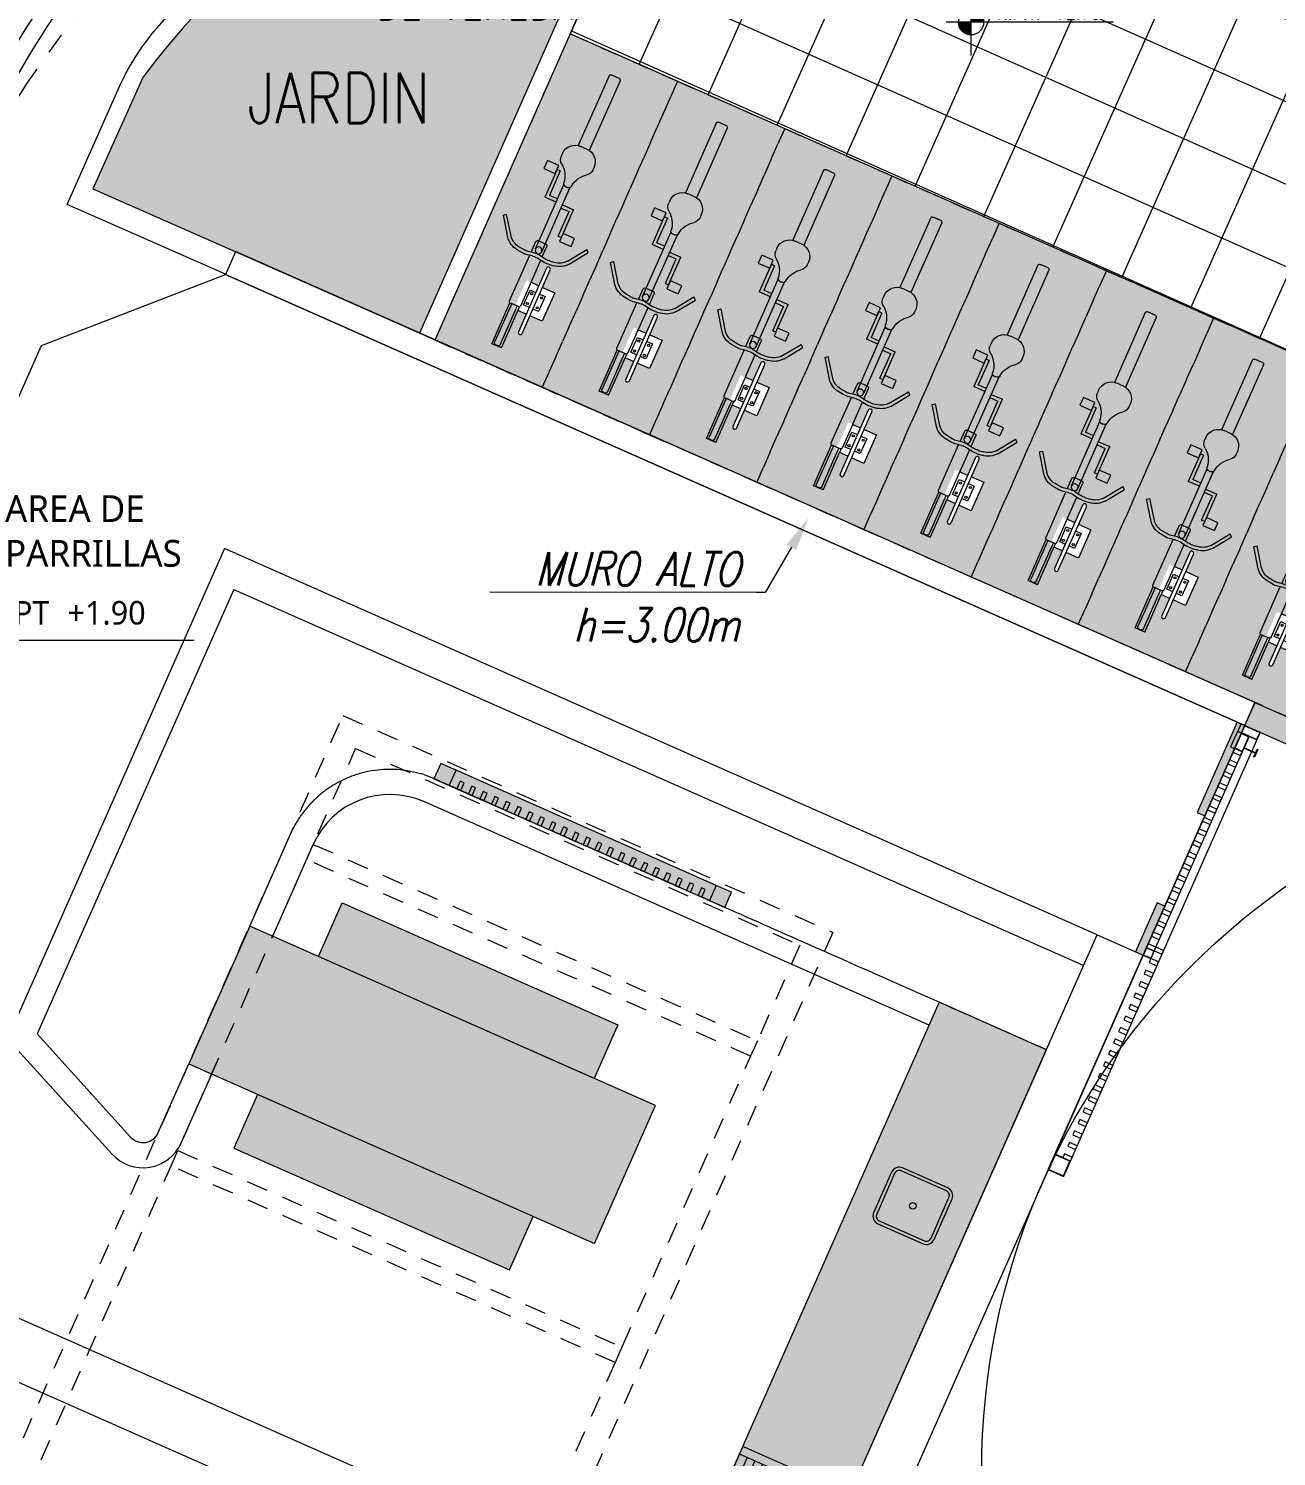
# Model space of a CAD drawing. Header units: millimetres. Extents: x 2471 to 2909, y 1327 to 1568.
# Drawn here: x 2645.72 to 2653.18, y 1397.54 to 1406.07 of the extents above; entities that cross this region are included whole.
import ezdxf
from ezdxf import colors
from ezdxf.entities.mleader import LeaderData, LeaderLine
from ezdxf.enums import TextEntityAlignment as Align
from ezdxf.math import Vec2, Vec3
from ezdxf.xclip import XClip

# ---------------------------------------------------------------- set-up
doc = ezdxf.new("R2010")
doc.units = ezdxf.units.MM
doc.header["$XCLIPFRAME"] = 2
doc.set_wipeout_variables(frame=1)
for name, pattern in [('ACAD_ISO07W100', [3, 0, -3]), ('CENTER', [2, 1.25, -0.25, 0.25, -0.25]), ('HIDDEN', [0.375, 0.25, -0.125]), ('HIDDEN2', [0.1875, 0.125, -0.0625]), ('XREF_PAISAJISMO_200612$0$DASHED', [19.05, 12.7, -6.35])]:
    doc.linetypes.add(name, pattern=pattern)
doc.layers.get('0').update_dxf_attribs({"color": 251, "lineweight": 9})
for name, color, linetype, lineweight in [('A-05', 251, 'Continuous', 13), ('A-BARANDAS', 251, 'Continuous', 13), ('A-BICICLETAS', 251, 'Continuous', 13), ('A-ESTRUCTURA-HATCH', 251, 'Continuous', 13), ('A-HATCH', 251, 'Continuous', 13), ('A-MOBILIARIO', 251, 'Continuous', 13), ('A-MURO ALTO', 251, 'Continuous', 13), ('A-MURO BAJO', 251, 'Continuous', 13), ('A-PROYECCIONES', 251, 'HIDDEN', 13), ('A_30_DispositivosSanit', 251, 'Continuous', 13), ('A_50_TextoAmbiente', 251, 'Continuous', 13), ('A_50_TextoIndicaciones', 251, 'Continuous', 13), ('DLP_VERDE', 251, 'Continuous', 13), ('HATCH', 251, 'Continuous', 13), ('XREF_PAISAJISMO_200612$0$A-AN-TEXT', 251, 'Continuous', 13), ('XREF_PAISAJISMO_200612$0$A-AN-TEXT-NIVEL', 251, 'Continuous', 13), ('XREF_PAISAJISMO_200612$0$A-CARP', 251, 'Continuous', 13), ('XREF_PAISAJISMO_200612$0$A-HATCH-PISOS', 251, 'Continuous', 13), ('XREF_PAISAJISMO_200612$0$A-MURO', 251, 'Continuous', 13), ('XREF_PAISAJISMO_200612$0$A-MURO BAJO', 251, 'Continuous', 13), ('XREF_PAISAJISMO_200612$0$A-PISO-BAJO', 251, 'Continuous', 13), ('XREF_PAISAJISMO_200612$0$A-TECHO-PROY', 251, 'XREF_PAISAJISMO_200612$0$DASHED', 13), ('XREF_PAISAJISMO_200612$0$HATCH MUROS', 251, 'Continuous', 13), ('XREF_PISOS_200612$0$A-HATCH-PISOS', 251, 'Continuous', 13), ('XREF_PISOS_200612$0$A-PISO', 251, 'Continuous', 13)]:
    doc.layers.add(name, color=color, linetype=linetype, lineweight=lineweight)
doc.styles.add('R100-200', font='romans.shx', dxfattribs={"width": 0.8, "height": 0.3})
doc.styles.add('R80', font='romans.shx', dxfattribs={"width": 0.8, "oblique": 15, "height": 0.1})
doc.styles.add('R80-200', font='romans.shx', dxfattribs={"width": 0.8, "oblique": 10, "height": 0.2})
doc.styles.get("Standard").update_dxf_attribs({"font": 'arial.ttf'})
doc.styles.add('XREF_PAISAJISMO_200612$0$NIVEL50', font='l_10646.ttf', dxfattribs={"height": 0.2})
doc.styles.add('XREF_PAISAJISMO_200612$0$Standard', font='arial.ttf')

# ---------------------------------------------------------------- blocks, each defined once
blk = doc.blocks.new('EST P1')
at = {"layer": 'A-ESTRUCTURA-HATCH'}
h = blk.add_hatch(dxfattribs=at)
h.set_pattern_fill('ANSI31', color=256, scale=0.02)
h.set_pattern_definition([(45, (-226392.07709, -8188203.05961), (-0.04490128060535, 0.04490128060535), [])])
h.paths.add_polyline_path([(-3.61, 5.05), (-3.61, 4.85), (-44.785, 4.85), (-44.785, -0.15), (-46.99, -0.15), (-46.99, -11.15), (-3.61, -11.1501), (-3.61, -11.4001), (-47.24, -11.4001), (-47.24, 0.15), (-45.035, 0.15), (-45.035, 5.05)])
h.paths.add_polyline_path([(5.8757, 4.85), (5.8757, 5.05), (35.53, 5.05), (35.53, 4.85)])
h.paths.add_polyline_path([(47.915, 5.05), (35.58, 5.05), (35.58, 4.85), (47.915, 4.85)])
h.paths.add_polyline_path([(51.865, 4.85), (53.3757, 4.85), (53.3757, 5.05), (51.865, 5.05)])
edge = h.paths.add_edge_path()
edge.add_arc((63.3007, -0.15), 9.7, 360, 540)
edge.add_line((53.6007, -0.15), (53.8007, -0.15))
edge.add_arc((63.3007, -0.15), 9.5, 0.90471, 180, ccw=False)
edge.add_line((72.7995, 0), (70.3507, 0))
edge.add_line((70.3507, 0), (70.3507, -0.1499))
edge.add_line((70.3507, -0.1499), (73.0007, -0.15))
edge = h.paths.add_edge_path()
edge.add_arc((63.3007, -0.15), 3.3, 0.00085, 49.99468)
edge.add_line((65.4221, 2.3777), (65.4222, -0.15))
edge.add_line((65.4222, -0.15), (65.2722, -0.15))
edge.add_line((65.2722, -0.15), (65.2721, 2.4964))
edge.add_arc((63.3007, -0.15), 3.3, 53.31658, 179.99996)
edge.add_line((60.0007, -0.15), (59.8007, -0.15))
edge.add_arc((63.3007, -0.15), 3.5, 2.45736, 179.99993, ccw=False)
edge.add_line((66.7975, 0.0001), (69.4507, 0))
edge.add_line((69.4507, 0), (69.4507, -0.1499))
edge.add_line((69.4507, -0.1499), (66.6007, -0.1499))
h.paths.add_polyline_path([(-3.56, -11.15), (35.53, -11.15), (35.53, -11.4001), (-3.56, -11.4001)])
h.paths.add_polyline_path([(35.58, -11.1501), (71.88, -11.1501), (71.88, -11.4001), (35.58, -11.4)])
blk = doc.blocks.new('A$C47ad906b')
at = {"linetype": 'ACAD_ISO07W100'}
blk.add_blockref('EST P1', (27.0859, 53.6317), dxfattribs=at)
blk = doc.blocks.new('XREF_PAISAJISMO_200612$0$mesada parrilla')
at = {"true_color": 0xffffff}
h = blk.add_hatch(color=7, dxfattribs=at)
h.dxf.hatch_style = 1
h.paths.add_polyline_path([(0, -0.7), (4.3, -0.7), (4.3, 0), (0, 0)])
at = {"layer": 'XREF_PAISAJISMO_200612$0$A-CARP'}
for p, q in [((2.95, -0.1), (3.85, -0.1)), ((2.95, -0.15), (3.85, -0.15)), ((2.95, -0.2), (3.85, -0.2)), ((2.95, -0.25), (3.85, -0.25)), ((2.95, -0.3), (3.85, -0.3)), ((2.95, -0.35), (3.85, -0.35)), ((2.95, -0.4), (3.85, -0.4)), ((2.95, -0.45), (3.85, -0.45)), ((2.95, -0.5), (3.85, -0.5)), ((2.95, -0.55), (3.85, -0.55)), ((2.95, -0.6), (3.85, -0.6)), ((2.95, -0.65), (3.85, -0.65))]:
    blk.add_line(p, q, dxfattribs=at)
blk.add_lwpolyline([(3.9, -0.0001), (2.9, -0.0001), (2.9, -0.7), (3.9, -0.7)], close=True, dxfattribs=at)
blk.add_lwpolyline([(3.85, -0.7), (3.85, -0.0501), (2.95, -0.0501), (2.95, -0.7)], dxfattribs=at)
for points in [[(1.0425, -0.55), (1.3075, -0.55, 0.414214), (1.3575, -0.5), (1.3575, -0.205, 0.414214), (1.3075, -0.155), (1.0425, -0.155, 0.414214), (0.9925, -0.205), (0.9925, -0.5, 0.414214)], [(1.0425, -0.53), (1.3075, -0.53, 0.414214), (1.3375, -0.5), (1.3375, -0.205, 0.414214), (1.3075, -0.175), (1.0425, -0.175, 0.414214), (1.0125, -0.205), (1.0125, -0.5, 0.414214)]]:
    blk.add_lwpolyline(points, format="xyb", close=True, dxfattribs=at)
blk.add_circle((1.175, -0.3525), 0.02, dxfattribs=at)
at = {"layer": 'XREF_PAISAJISMO_200612$0$A-MURO BAJO'}
blk.add_lwpolyline([(0, -0.7), (4.3, -0.7), (4.3, 0), (0, 0)], close=True, dxfattribs=at)
blk = doc.blocks.new('XREF_PAISAJISMO_200612$0$mesa A')
at = {"true_color": 0xffffff}
h = blk.add_hatch(color=7, dxfattribs=at)
h.dxf.hatch_style = 1
h.paths.add_polyline_path([(1.25, 2.25), (0.9, 2.25), (0.9, 0.45), (1.25, 0.45)])
h.paths.add_polyline_path([(0.9, 2.65), (0, 2.65), (0, 0), (0.9, 0)])
h.paths.add_polyline_path([(0, 2.25), (-0.35, 2.25), (-0.35, 0.45), (0, 0.45)])
at = {"layer": 'XREF_PAISAJISMO_200612$0$A-CARP'}
for points in [[(0, 0), (0.9, 0), (0.9, 2.65), (0, 2.65)], [(0, 0.45), (-0.35, 0.45), (-0.35, 2.25), (0, 2.25)], [(0.9, 0.45), (1.25, 0.45), (1.25, 2.25), (0.9, 2.25)]]:
    blk.add_lwpolyline(points, close=True, dxfattribs=at)
blk = doc.blocks.new('XREF_PAISAJISMO_200612$0$celosia planta')
at = {"layer": 'XREF_PAISAJISMO_200612$0$A-HATCH-PISOS', "true_color": 0xffffff}
h = blk.add_hatch(color=7, dxfattribs=at)
h.dxf.hatch_style = 1
h.paths.add_polyline_path([(0, 0), (-0.1, 0), (-0.1, -1.9), (0, -1.9)])
at = {"layer": 'XREF_PAISAJISMO_200612$0$A-CARP'}
for p, q in [((-0.1, -0.1), (-0.1, -1.8)), ((0, -1.8), (0, -0.1))]:
    blk.add_line(p, q, dxfattribs=at)
at = {"layer": 'XREF_PAISAJISMO_200612$0$A-MURO'}
for points in [[(-0.1, -0.1), (0, -0.1), (0, 0), (-0.1, 0)], [(-0.05, -0.175), (0, -0.175), (0, -0.15), (-0.05, -0.15)], [(-0.05, -0.25), (0, -0.25), (0, -0.225), (-0.05, -0.225)], [(-0.05, -0.325), (0, -0.325), (0, -0.3), (-0.05, -0.3)], [(-0.05, -0.4), (0, -0.4), (0, -0.375), (-0.05, -0.375)], [(-0.05, -0.475), (0, -0.475), (0, -0.45), (-0.05, -0.45)], [(-0.05, -0.55), (0, -0.55), (0, -0.525), (-0.05, -0.525)], [(-0.05, -0.625), (0, -0.625), (0, -0.6), (-0.05, -0.6)], [(-0.05, -0.7), (0, -0.7), (0, -0.675), (-0.05, -0.675)], [(-0.05, -0.775), (0, -0.775), (0, -0.75), (-0.05, -0.75)], [(-0.05, -0.85), (0, -0.85), (0, -0.825), (-0.05, -0.825)], [(-0.05, -0.925), (0, -0.925), (0, -0.9), (-0.05, -0.9)], [(-0.05, -1), (0, -1), (0, -0.975), (-0.05, -0.975)], [(-0.05, -1.075), (0, -1.075), (0, -1.05), (-0.05, -1.05)], [(-0.05, -1.15), (0, -1.15), (0, -1.125), (-0.05, -1.125)], [(-0.05, -1.225), (0, -1.225), (0, -1.2), (-0.05, -1.2)], [(-0.05, -1.3), (0, -1.3), (0, -1.275), (-0.05, -1.275)], [(-0.05, -1.375), (0, -1.375), (0, -1.35), (-0.05, -1.35)], [(-0.05, -1.45), (0, -1.45), (0, -1.425), (-0.05, -1.425)], [(-0.05, -1.525), (0, -1.525), (0, -1.5), (-0.05, -1.5)], [(-0.05, -1.6), (0, -1.6), (0, -1.575), (-0.05, -1.575)], [(-0.05, -1.675), (0, -1.675), (0, -1.65), (-0.05, -1.65)], [(-0.05, -1.75), (0, -1.75), (0, -1.725), (-0.05, -1.725)], [(-0.1, -1.9), (0, -1.9), (0, -1.8), (-0.1, -1.8)]]:
    blk.add_lwpolyline(points, close=True, dxfattribs=at)
blk = doc.blocks.new('XREF_PAISAJISMO_200612$0$NIVELES')
h = blk.add_hatch(color=256)
h.paths.add_polyline_path([(0, 0.0808, 0.414214), (-0.0855, -0.0047), (0, -0.0047)])
h.paths.add_polyline_path([(0.0855, -0.0047), (0, -0.0047), (0, -0.0902, 0.414214)])
for points in [[(0, -0.1453), (0, 0.1453)], [(-0.1447, -0.0047), (1.1522, -0.0047)]]:
    blk.add_lwpolyline(points)
blk.add_circle((0, -0.0047), 0.0855)
at = {"style": 'XREF_PAISAJISMO_200612$0$NIVEL50'}
for tag, p in [('TIPONIVEL', (0.1139, 0.0079)), ('NIVELPISO', (0.506, 0.0079))]:
    blk.add_attdef(tag, p, '', height=0.12, dxfattribs=at)
blk = doc.blocks.new('A$Cda3111fd')
at = {"layer": 'XREF_PAISAJISMO_200612$0$HATCH MUROS', "true_color": 0xf8991e, "transparency": 33554636}
h = blk.add_hatch(color=30, dxfattribs=at)
h.dxf.hatch_style = 1
h.paths.add_polyline_path([(93.5897, 54.5163), (93.549, 54.6612), (67.6273, 44.9699), (66.5868, 45.4302), (66.5261, 45.293), (67.6225, 44.8079)])
at = {"layer": 'XREF_PISOS_200612$0$A-HATCH-PISOS', "true_color": 0xe0e0e1}
h = blk.add_hatch(color=254, dxfattribs=at)
h.dxf.hatch_style = 1
h.paths.add_polyline_path([(66.0486, 44.2139), (66.0029, 44.2342), (65.8734, 43.9415), (65.9191, 43.9213)])
h.paths.add_polyline_path([(66.2416, 44.7737), (66.2873, 44.7535), (66.5261, 45.293), (66.4803, 45.3133)])
at = {"layer": 'A-MURO BAJO'}
for p, q in [((66.5868, 45.4302, 0), (60.4987, 48.1238, 0)), ((66.5261, 45.293, 0), (60.438, 47.9867, 0))]:
    blk.add_line(p, q, dxfattribs=at)
at = {"layer": 'XREF_PAISAJISMO_200612$0$A-CARP', "elevation": 0}
for points in [[(66.6175, 45.2526), (65.4441, 42.6006), (65.3527, 42.641), (66.5261, 45.293)], [(66.4839, 45.257), (66.5041, 45.3028), (66.5261, 45.293), (66.5058, 45.2473)], [(66.5973, 45.2069), (66.5058, 45.2473), (66.5261, 45.293), (66.6175, 45.2526)], [(66.5963, 45.2095), (66.5085, 45.2483), (66.5271, 45.2904), (66.6149, 45.2516)], [(66.5058, 45.2473), (65.9191, 43.9213), (65.9649, 43.9011), (66.5516, 45.2271)], [(66.4654, 45.1559), (66.5058, 45.2473), (66.4821, 45.2578), (66.4416, 45.1664)], [(66.5111, 45.1356), (66.4654, 45.1559), (66.5058, 45.2473), (66.5516, 45.2271)], [(66.5101, 45.1383), (66.468, 45.1569), (66.5069, 45.2447), (66.5489, 45.2261)], [(66.5111, 45.1356), (66.4654, 45.1559), (66.4553, 45.133), (66.501, 45.1128)], [(66.5797, 45.1053), (66.5999, 45.151), (66.6045, 45.149), (66.5843, 45.1033)], [(66.4504, 44.9985), (66.4047, 45.0187), (66.3946, 44.9958), (66.4403, 44.9756)], [(66.4808, 45.067), (66.435, 45.0873), (66.4249, 45.0644), (66.4706, 45.0442)], [(66.4201, 44.9299), (66.3743, 44.9501), (66.3642, 44.9272), (66.4099, 44.907)], [(66.3897, 44.8613), (66.344, 44.8815), (66.3339, 44.8587), (66.3796, 44.8384)], [(66.3594, 44.7927), (66.3136, 44.8129), (66.3035, 44.7901), (66.3493, 44.7698)], [(66.2987, 44.6555), (66.253, 44.6758), (66.2428, 44.6529), (66.2886, 44.6327)], [(66.329, 44.7241), (66.2833, 44.7443), (66.2732, 44.7215), (66.3189, 44.7013)], [(66.2683, 44.5869), (66.2226, 44.6072), (66.2125, 44.5843), (66.2582, 44.5641)], [(66.238, 44.5184), (66.1923, 44.5386), (66.1821, 44.5157), (66.2279, 44.4955)], [(66.2076, 44.4498), (66.1619, 44.47), (66.1518, 44.4471), (66.1975, 44.4269)], [(66.1773, 44.3812), (66.1316, 44.4014), (66.1215, 44.3786), (66.1672, 44.3583)], [(66.1166, 44.244), (66.0709, 44.2642), (66.0608, 44.2414), (66.1065, 44.2211)], [(66.1469, 44.3126), (66.1012, 44.3328), (66.0911, 44.31), (66.1368, 44.2897)], [(66.0863, 44.1754), (66.0405, 44.1957), (66.0304, 44.1728), (66.0761, 44.1526)], [(66.0559, 44.1068), (66.0102, 44.1271), (66.0001, 44.1042), (66.0458, 44.084)], [(66.0256, 44.0383), (65.9798, 44.0585), (65.9697, 44.0356), (66.0154, 44.0154)], [(65.9649, 43.9011), (65.9191, 43.9213), (65.9394, 43.967), (65.9851, 43.9468)], [(65.9639, 43.9037), (65.9218, 43.9223), (65.9404, 43.9644), (65.9825, 43.9458)], [(65.9802, 43.8123), (65.9345, 43.8325), (65.9244, 43.8096), (65.9701, 43.7894)], [(66.0106, 43.8808), (65.9649, 43.9011), (65.9548, 43.8782), (66.0005, 43.858)], [(65.9499, 43.7437), (65.9042, 43.7639), (65.8941, 43.741), (65.9398, 43.7208)], [(65.9196, 43.6751), (65.8738, 43.6953), (65.8637, 43.6725), (65.9094, 43.6522)], [(65.8892, 43.6065), (65.8435, 43.6267), (65.8334, 43.6039), (65.8791, 43.5836)], [(65.8285, 43.4693), (65.7828, 43.4896), (65.7727, 43.4667), (65.8184, 43.4465)], [(65.8589, 43.5379), (65.8131, 43.5581), (65.803, 43.5353), (65.8487, 43.5151)], [(65.7982, 43.4007), (65.7524, 43.421), (65.7423, 43.3981), (65.7881, 43.3779)], [(65.7678, 43.3322), (65.7221, 43.3524), (65.712, 43.3295), (65.7577, 43.3093)], [(65.7375, 43.2636), (65.6918, 43.2838), (65.6816, 43.2609), (65.7274, 43.2407)], [(65.6768, 43.1264), (65.6311, 43.1466), (65.6209, 43.1238), (65.6667, 43.1035)], [(65.7071, 43.195), (65.6614, 43.2152), (65.6513, 43.1923), (65.697, 43.1721)], [(65.6464, 43.0578), (65.6007, 43.078), (65.5906, 43.0552), (65.6363, 43.0349)], [(65.6161, 42.9892), (65.5704, 43.0095), (65.5603, 42.9866), (65.606, 42.9664)], [(65.5858, 42.9206), (65.54, 42.9409), (65.5299, 42.918), (65.5756, 42.8978)], [(65.5251, 42.7835), (65.4793, 42.8037), (65.4692, 42.7808), (65.5149, 42.7606)], [(65.5554, 42.852), (65.5097, 42.8723), (65.4996, 42.8494), (65.5453, 42.8292)], [(65.4441, 42.6006), (65.4846, 42.692), (65.3932, 42.7325), (65.3527, 42.641)], [(65.4431, 42.6032), (65.482, 42.691), (65.3942, 42.7298), (65.3553, 42.642)], [(65.4947, 42.7149), (65.449, 42.7351), (65.4389, 42.7122), (65.4846, 42.692)]]:
    blk.add_lwpolyline(points, close=True, dxfattribs=at)
for points in [[(66.589, 45.1263), (66.5204, 45.1567)], [(66.5906, 45.13), (66.522, 45.1603)], [(66.0409, 43.9494), (65.9495, 43.9899), (65.9394, 43.967), (65.9851, 43.9468)], [(65.9952, 43.9697), (65.9851, 43.9468), (66.0308, 43.9266), (66.0409, 43.9494)]]:
    blk.add_lwpolyline(points, dxfattribs=at)
at = {"layer": 'XREF_PAISAJISMO_200612$0$A-MURO'}
blk.add_line((66.5261, 45.293, 0), (66.5868, 45.4302, 0), dxfattribs=at)
at = {"layer": 'XREF_PAISAJISMO_200612$0$A-MURO', "elevation": 0}
blk.add_lwpolyline([(65.6448, 44.0427), (65.9191, 43.9213), (58.5525, 27.2715), (58.3386, 27.5295), (65.6448, 44.0427)], dxfattribs=at)
at = {"layer": 'XREF_PAISAJISMO_200612$0$A-MURO BAJO'}
for p, q in [((60.4322, 46.349, 0), (59.1375, 43.4226, 0)), ((65.6448, 44.0427, 0), (60.4322, 46.349, 0)), ((60.4885, 46.1054, 0), (59.3141, 43.4511, 0)), ((60.4885, 46.1054, 0), (65.5639, 43.8598, 0)), ((64.6405, 43.5029, 0), (61.6227, 44.8381, 0)), ((60.5832, 44.0952, 0), (60.826, 44.6439, 0)), ((60.7204, 44.0345, 0), (60.9631, 44.5832, 0)), ((59.1375, 43.4226, 0), (59.7608, 42.7345, 0)), ((59.3141, 43.4511, 0), (59.872, 42.8352, 0)), ((60.0375, 42.8619, 0), (60.2191, 43.2721, 0)), ((60.1742, 42.8, 0), (60.3562, 43.2114, 0))]:
    blk.add_line(p, q, dxfattribs=at)
at = {"layer": 'XREF_PAISAJISMO_200612$0$A-MURO BAJO', "elevation": 0}
blk.add_lwpolyline([(57.3518, 39.016), (58.5261, 41.6701), (62.9614, 39.7078), (63.103, 40.0278), (58.5305, 42.0509), (57.1752, 38.9876)], dxfattribs=at)
at = {"layer": 'XREF_PAISAJISMO_200612$0$A-MURO BAJO'}
for centre, radius, start, end in [((61.4204, 44.3809, 0), 0.5, 66.13311, 156.13311), ((59.9461, 42.9023, 0), 0.25, 222.17221, 336.13311), ((59.9461, 42.9023, 0), 0.1, 222.17221, 336.13311)]:
    blk.add_arc(centre, radius, start, end, dxfattribs=at)
blk.add_rational_spline([(65.3413, 43.3568, 0), (63.1923, 44.3077, 0), (61.6834, 44.9753, 0), (61.089, 45.2383, 0), (60.826, 44.6439, 0)], [1, 1, 1, 0.707106781187, 1], degree=2, knots=[0, 0, 0, 1, 1, 2.570796, 2.570796, 2.570796], dxfattribs=at)
at = {"layer": 'XREF_PAISAJISMO_200612$0$A-PISO-BAJO', "elevation": 0}
for points in [[(66.5868, 45.4302), (67.6273, 44.9699), (93.549, 54.6612)], [(66.5261, 45.293), (67.6225, 44.8079), (93.5897, 54.5163)]]:
    blk.add_lwpolyline(points, dxfattribs=at)
at = {"layer": 'XREF_PAISAJISMO_200612$0$A-PISO-BAJO'}
blk.add_circle((69.2178, 40.8401, 0), 4.2632, dxfattribs=at)
at = {"layer": 'XREF_PAISAJISMO_200612$0$A-TECHO-PROY', "ltscale": 0.01, "elevation": 0}
for points in [[(64.0659, 44.0578), (58.3002, 31.0264), (55.3738, 32.3211), (61.1396, 45.3526)], [(55.5717, 32.3976), (61.216, 45.1547), (63.868, 43.9814), (58.2237, 31.2242)], [(63.6152, 43.4098), (63.5747, 43.3183), (60.9227, 44.4917), (60.9631, 44.5832)], [(62.8059, 41.5808), (62.7655, 41.4894), (60.1135, 42.6627), (60.1539, 42.7542)]]:
    blk.add_lwpolyline(points, close=True, dxfattribs=at)
at = {"layer": 'XREF_PISOS_200612$0$A-PISO', "elevation": 0}
for points in [[(66.2416, 44.7737), (66.2873, 44.7535), (66.5261, 45.293), (66.4803, 45.3133)], [(66.0486, 44.2139), (66.0029, 44.2342), (65.8734, 43.9415), (65.9191, 43.9213)]]:
    blk.add_lwpolyline(points, close=True, dxfattribs=at)
at = {"layer": 'XREF_PAISAJISMO_200612$0$A-AN-TEXT-NIVEL'}
ref = blk.add_blockref('XREF_PAISAJISMO_200612$0$NIVELES', (58.9033, 45.8087, 0), dxfattribs=dict(at, xscale=1.169359018536319, yscale=1.169359018536319, zscale=1.169359018536319))
ref.add_attrib('TIPONIVEL', 'NPT', dxfattribs={"layer": '0', "height": 0.14032, "style": 'XREF_PAISAJISMO_200612$0$NIVEL50'}).set_placement((59.0364, 45.8538, 0), align=Align.BOTTOM_LEFT)
ref.add_attrib('NIVELPISO', '+1.90', dxfattribs={"layer": '0', "height": 0.14032, "style": 'XREF_PAISAJISMO_200612$0$NIVEL50'}).set_placement((59.4949, 45.8538, 0), align=Align.BOTTOM_LEFT)
at = {"layer": 'XREF_PAISAJISMO_200612$0$A-MURO', "rotation": 246.1331071779458}
blk.add_blockref('XREF_PAISAJISMO_200612$0$mesada parrilla', (65.3413, 43.3568, 0), dxfattribs=at)
at = {"layer": 'XREF_PAISAJISMO_200612$0$A-MURO BAJO', "color": 1, "rotation": 246.1331071779458}
for name, p in [('XREF_PAISAJISMO_200612$0$celosia planta', (63.4209, 44.2065, 0)), ('XREF_PAISAJISMO_200612$0$mesa A', (60.5832, 44.0952, 0))]:
    blk.add_blockref(name, p, dxfattribs=at)
at = {"layer": 'XREF_PAISAJISMO_200612$0$A-AN-TEXT', "insert": (59.1221, 46.6676, 0), "char_height": 0.16, "attachment_point": 1, "style": 'XREF_PAISAJISMO_200612$0$Standard'}
blk.add_mtext_dynamic_manual_height_columns('{\\fLucida Sans Unicode|b0|i0|c0|p34;AREA DE PARRILLAS}', width=1.264186, gutter_width=1, heights=[0], dxfattribs=at)
blk = doc.blocks.new('IS_PLANTA GENERAL')
for radius, start, end in [(6.9598, 114.26758, 154.03797), (6.5098, 114.1292, 153.96281)]:
    blk.add_arc((23.9613, -139.0433), radius, start, end)
at = {"ltscale": 5}
for radius, start, end in [(6.8598, 114.23772, 154.02191), (6.6098, 114.16087, 153.98017)]:
    blk.add_arc((23.9613, -139.0433), radius, start, end, dxfattribs=at)
blk = doc.blocks.new('A$C4760cff2')
at = {"layer": 'A_50_TextoAmbiente', "style": 'R100-200', "width": 0.8}
blk.add_text('JARDIN', height=0.3, dxfattribs=at).set_placement((31.3159, -59.7535))
blk = doc.blocks.new('SIM NIVEL PLANTA')
at = {"linetype": 'Continuous'}
h = blk.add_hatch(dxfattribs=at)
h.set_pattern_fill('_USER', color=256, scale=0.099996, angle=45, style=0, pattern_type=0)
h.set_pattern_definition([(45, (35396.10581, 26516.4892), (-0.0707080889, 0.0707080889), [])])
h.paths.add_polyline_path([(-17.03, 0), (-15.53, 0, 0.409209), (-17.03, 1.47)])
h.paths.add_polyline_path([(-18.53, 0, 0.419236), (-17.03, -1.53), (-17.03, 0)])
for p, q in [((-17.03, -3.97), (-17.03, 3.72)), ((0, 0), (-20, 0))]:
    blk.add_line(p, q)
blk.add_circle((-17.03, -0.03), 1.5, dxfattribs=at)
at = {"style": 'R80'}
blk.add_attdef('N.P.T.+0.00', text='', height=2.03, dxfattribs=at).set_placement((-7.77, 2.01), align=Align.MIDDLE_CENTER)
blk = doc.blocks.new('BICICLETA')
at = {"ltscale": 0.1}
for p, q in [((-0.0352, 0), (-0.0352, -0.3044)), ((0.0352, 0), (-0.0352, 0)), ((0.0352, 0), (0.0352, -0.3061)), ((-0.022, -0.3035), (-0.022, -0.0161)), ((-0.0103, -0.0044), (0.0074, -0.0044)), ((0.0191, -0.0161), (0.0191, -0.3035)), ((-0.0425, -0.3153), (-0.0425, -0.6538)), ((0.0279, -0.3035), (-0.0308, -0.3035)), ((0.0396, -0.3153), (0.0396, -0.6538)), ((-0.1007, -0.6496), (-0.1361, -0.6539)), ((-0.0978, -0.6729), (-0.1333, -0.6772)), ((-0.0227, -0.6813), (-0.0625, -0.674)), ((-0.0227, -0.6575), (-0.0583, -0.6509)), ((-0.0425, -0.6777), (-0.0425, -0.7557)), ((0.0198, -0.6575), (0.0554, -0.6509)), ((0.0198, -0.6813), (0.0596, -0.674)), ((0.0396, -0.6777), (0.0396, -0.7557)), ((0.0949, -0.6729), (0.1304, -0.6772)), ((0.0978, -0.6496), (0.1332, -0.6539)), ((-0.2295, -0.7061), (-0.3172, -0.8312)), ((-0.2111, -0.7207), (-0.2989, -0.8458)), ((0.0279, -0.7674), (-0.0308, -0.7674)), ((-0.0249, -0.7087), (-0.0249, -1.1879)), ((0.022, -0.7087), (0.022, -1.1879)), ((0.2082, -0.7207), (0.296, -0.8458)), ((0.2266, -0.7061), (0.3143, -0.8312)), ((-0.3172, -0.8312), (-0.2989, -0.8458)), ((0.0818, -0.8521), (0.0818, -1.0337)), ((0.0818, -0.8521), (0.1052, -0.8521)), ((0.1052, -0.8521), (0.1052, -1.0572)), ((0.3143, -0.8312), (0.296, -0.8458)), ((-0.0249, -1.0572), (-0.1081, -1.0572)), ((-0.1081, -1.2624), (-0.1081, -1.0572)), ((0.022, -1.0337), (0.0818, -1.0337)), ((0.022, -1.0572), (0.1052, -1.0572)), ((-0.0847, -1.2624), (-0.0847, -1.0807)), ((-0.0249, -1.0807), (-0.0847, -1.0807)), ((-0.006, -1.1783), (-0.0014, -1.1783)), ((0.0031, -1.1783), (-0.0014, -1.1783)), ((-0.1188, -1.3778), (-0.1188, -1.3577)), ((-0.0847, -1.2624), (-0.1081, -1.2624)), ((0.1159, -1.3778), (0.1159, -1.3577)), ((-0.0425, -1.9883), (-0.0425, -1.4701)), ((-0.0014, -1.4717), (-0.0249, -1.4717)), ((-0.0014, -1.4717), (0.022, -1.4717)), ((0.0396, -1.9883), (0.0396, -1.4701)), ((0.0279, -2), (-0.0308, -2)), ((0.0074, -2), (-0.0103, -2))]:
    blk.add_line(p, q, dxfattribs=at)
for points in [[(0.1903, -0.8224), (0.1903, -0.8817), (0.1052, -0.8817), (0.1052, -0.8224)], [(-0.1932, -1.292), (-0.1932, -1.2327), (-0.1081, -1.2327), (-0.1081, -1.292)]]:
    blk.add_lwpolyline(points, close=True, dxfattribs=at)
blk.add_circle((-0.0014, -0.7087), 0.0235, dxfattribs=at)
for centre, radius, start, end in [((-0.0103, -0.0161), 0.0117, 90, 180), ((0.0074, -0.0161), 0.0117, 0, 90), ((-0.0308, -0.3153), 0.0117, 90, 180), ((0.0279, -0.3153), 0.0117, 0, 90), ((-0.1192, -0.7937), 0.1409, 96.88754, 141.51624), ((-0.1192, -0.7937), 0.1174, 96.88754, 141.51624), ((-0.0838, -0.7894), 0.1409, 79.57206, 96.88754), ((-0.0838, -0.7894), 0.1174, 79.57206, 96.88754), ((-0.0014, -0.542), 0.1174, 259.57206, 280.42794), ((0.0809, -0.7894), 0.1409, 83.11246, 100.42794), ((0.0809, -0.7894), 0.1174, 83.11246, 100.42794), ((0.1163, -0.7937), 0.1174, 38.48376, 83.11246), ((0.1163, -0.7937), 0.1409, 38.48376, 83.11246), ((-0.0308, -0.7557), 0.0117, 180, 270), ((-0.0014, -0.5659), 0.1174, 259.57206, 280.42794), ((0.0279, -0.7557), 0.0117, 270, 0), ((-0.1923, -1.178), 0.1644, 306.32648, 352.72615), ((-0.006, -1.2017), 0.0235, 90, 172.72615), ((0.0031, -1.2017), 0.0235, 7.27385, 90), ((0.1894, -1.178), 0.1644, 187.27385, 233.67352), ((-0.0601, -1.3577), 0.0587, 126.32648, 180), ((0.0572, -1.3577), 0.0587, 0, 53.67352), ((-0.0249, -1.3778), 0.0939, 180, 270), ((0.022, -1.3778), 0.0939, 270, 0), ((-0.0308, -1.9883), 0.0117, 180, 270), ((0.0279, -1.9883), 0.0117, 270, 0)]:
    blk.add_arc(centre, radius, start, end, dxfattribs=at)
blk = doc.blocks.new('ESTAC_BICICLETA')
at = {"layer": 'HATCH'}
h = blk.add_hatch(color=254, dxfattribs=at)
h.dxf.hatch_style = 1
h.paths.add_polyline_path([(0, 0), (0.7, 0), (0.7, -2), (0, -2)])
blk.add_wipeout([(0.1598, -0.3627), (0.2402, -0.3627), (0.2402, -0.2481), (0.2416, -0.2426), (0.2463, -0.2375), (0.2524, -0.2359), (0.258, -0.2372), (0.2629, -0.2419), (0.2646, -0.2481), (0.2646, -0.3627), (0.3451, -0.3627), (0.3451, -0.5481), (0.2646, -0.5481), (0.2646, -0.6627), (0.2629, -0.669), (0.2586, -0.6732), (0.2524, -0.6749), (0.2463, -0.6733), (0.2414, -0.668), (0.2402, -0.6627), (0.2402, -0.5481), (0.1598, -0.5481)])
at = {"layer": 'A-BICICLETAS', "color": 251, "linetype": 'HIDDEN2', "ltscale": 0.5}
blk.add_lwpolyline([(0, 0), (0.7, 0), (0.7, -2), (0, -2)], close=True, dxfattribs=at)
at = {"layer": 'A-MOBILIARIO', "color": 6, "linetype": 'Continuous'}
blk.add_lwpolyline([(0.2402, -0.2481), (0.2402, -0.6627, 1), (0.2646, -0.6627), (0.2646, -0.2481, 1)], format="xyb", close=True, dxfattribs=at)
at = {"layer": 'A-MOBILIARIO', "color": 4, "linetype": 'Continuous'}
for points in [[(0.2402, -0.5481), (0.1598, -0.5481), (0.1598, -0.3627), (0.2402, -0.3627)], [(0.2402, -0.5042), (0.2037, -0.5042), (0.2037, -0.4066), (0.2402, -0.4066)], [(0.2646, -0.3627), (0.3191, -0.3627)], [(0.2646, -0.4066), (0.3012, -0.4066), (0.3012, -0.5042), (0.2646, -0.5042)], [(0.3152, -0.5481), (0.2646, -0.5481)]]:
    blk.add_lwpolyline(points, dxfattribs=at)
at = {"layer": 'A-MOBILIARIO', "color": 7, "linetype": 'Continuous'}
for centre in [(0.2203, -0.4233), (0.2845, -0.4233), (0.2203, -0.4875), (0.2845, -0.4875)]:
    blk.add_circle(centre, 0.00659, dxfattribs=at)
at = {"layer": 'A-BICICLETAS', "xscale": -0.8780487806474042, "yscale": 0.8780487806474041, "zscale": 0.878048780647404, "rotation": 0.003284121983559984}
blk.add_blockref('BICICLETA', (0.35, -0.1185), dxfattribs=at)
blk = doc.blocks.new('base general')
at = {"layer": 'A-PROYECCIONES', "color": 152, "linetype": 'CENTER', "ltscale": 0.5, "true_color": 0x2776bb, "transparency": 33554623, "elevation": 0}
for points in [[(8.4628, -6.7955), (12.0762, 7.7493, -0.043257), (12.4315, 8.7868), (16.1626, 17.2226, -0.424358), (28.4458, 22.0255, -0.424358)], [(9.7729, -7.121), (13.3863, 7.4238, -0.043257), (13.6661, 8.2407), (17.4031, 16.69, -0.424872), (27.8831, 20.7983)], [(11.0831, -7.4465), (14.6965, 7.0983, -0.043257), (14.9007, 7.6946), (18.6443, 16.1587, -0.425539), (27.3204, 19.5712, -0.425539)]]:
    blk.add_lwpolyline(points, format="xyb", dxfattribs=at)
at = {"layer": 'A_50_TextoIndicaciones', "linetype": 'Continuous'}
ml = blk.add_multileader_mtext('Standard', dxfattribs=at)
ml.set_content('{\\Fromans|c0;\\Q15;\\W0.8;SARDINEL A NIVEL DE VEREDA}', color=256)
ml.set_leader_properties(color=7)
ml.build(insert=Vec2(0, 0))
ml.multileader.update_dxf_attribs({"text_left_attachment_type": 6, "text_right_attachment_type": 6, "arrow_head_size": 0.2})
ctx = ml.context
ctx.base_point, ctx.char_height, ctx.arrow_head_size, ctx.landing_gap_size, ctx.plane_origin = Vec3(21.2461, 17.9833, 0), 0.2, 0.2, 0.1, Vec3(23.3618, 17.7979, 0)
ctx.left_attachment, ctx.right_attachment = 6, 6
notes = []
notes.append((ctx, [(1, (1, 1, 0), (21.1945, 17.9833, 0), (1, 0), 0.0516, [(0, [(20.9365, 18.426, 0)], 0, [])])]))
ctx.mtext.insert, ctx.mtext.width, ctx.mtext.flow_direction = Vec3(21.3461, 18.2233, 0), 2.252971, 5
ml = blk.add_multileader_mtext('Standard', dxfattribs=at)
ml.set_content('{\\Fromans|c0;\\Q15;\\W0.8;MURO ALTO h=3.00m}', color=256)
ml.set_leader_properties(color=7)
ml.build(insert=Vec2(0, 0))
ml.multileader.update_dxf_attribs({"text_left_attachment_type": 6, "text_right_attachment_type": 6, "arrow_head_size": 0.2})
ctx = ml.context
ctx.base_point, ctx.char_height, ctx.arrow_head_size, ctx.landing_gap_size, ctx.plane_origin = Vec3(22.0448, 14.2694, 0), 0.2, 0.2, 0.1, Vec3(21.5032, 14.084, 0)
ctx.left_attachment, ctx.right_attachment, ctx.text_align_type = 6, 6, 2
notes.append((ctx, [(1, (1, 1, 0), (23.6705, 14.2694, 0), (-1, 0), 0.0516, [(0, [(23.9286, 14.7121, 0)], 0, [])])]))
ctx.mtext.insert, ctx.mtext.width, ctx.mtext.alignment, ctx.mtext.flow_direction = Vec3(23.5189, 14.5094, 0), 1.476979, 3, 5
for ctx, leaders in notes:
    for number, flags, end, landing, length, lines in leaders:
        leader = LeaderData()
        leader.index, (leader.has_last_leader_line, leader.has_dogleg_vector, leader.attachment_direction) = number, flags
        leader.last_leader_point, leader.dogleg_vector, leader.dogleg_length = Vec3(end), Vec3(landing), length
        for number, points, colour, breaks in lines:
            line = LeaderLine()
            line.index, line.vertices, line.color, line.breaks = number, Vec3.list(points), colors.encode_raw_color(colour), breaks
            leader.lines.append(line)
        ctx.leaders.append(leader)

msp = doc.modelspace()

# ---------------------------------------------------------------- hatches: boundary and pattern name
at = {"layer": 'A-HATCH'}
h = msp.add_hatch(dxfattribs=at)
h.set_pattern_fill('_USER', color=256, scale=0.45, angle=66, double=1, pattern_type=0)
h.set_pattern_definition([(66, (2654.7217, 1403.49205), (-0.411095, 0.183031), []), (156, (2654.7217, 1403.49205), (-0.183031, -0.411095), [])])
edge = h.paths.add_edge_path()
edge.add_line((2648.9586, 1406.0375), (2649.8576, 1408.0729))
edge.add_arc((2651.1513, 1402.0605), 6.15, 89.26688, 102.14332, ccw=False)
edge.add_line((2651.2299, 1408.21), (2650.9407, 1407.5552))
edge.add_line((2650.9407, 1407.5552), (2655.6055, 1405.5062))
edge.add_line((2655.6055, 1405.5062), (2654.7217, 1403.492))
edge.add_line((2654.7217, 1403.492), (2648.9586, 1406.0375))
at = {"layer": 'DLP_VERDE'}
h = msp.add_hatch(dxfattribs=at)
h.set_pattern_fill('AR-SAND', color=256, scale=0.0035, angle=215)
h.set_pattern_definition([(252.5, (2602.00337, 1377.16765), (0.1028379, -0.13710426), [0, -0.135128, 0, -0.15113, 0, -0.1444625]), (222.5, (2602.00337, 1377.16765), (0.0150241, -0.29575865), [0, -0.072898, 0, -0.121793, 0, -0.0466725]), (182.5, (2602.09294, 1377.23037), (-0.22649154, -0.15920515), [0, -0.04445, 0, -0.16002, 0, -0.208915]), (172.5, (2602.09294, 1377.23037), (-0.1741606, -0.21719985), [0, -0.022225, 0, -0.104902, 0, -0.120015])])
edge = h.paths.add_edge_path()
edge.add_line((2656.6713, 1402.7107), (2657.5685, 1404.7534))
edge.add_line((2657.5685, 1404.7534), (2651.0727, 1407.6064))
edge.add_line((2651.0727, 1407.6064), (2651.2946, 1408.1088))
edge.add_arc((2651.1513, 1402.0605), 6.05, 66.69801, 88.64264, ccw=False)
edge.add_line((2653.5445, 1407.617), (2657.8684, 1405.7547))
edge.add_arc((2661.468, 1414.1123), 9.0998, 246.69839, 281.99778)
edge.add_line((2663.3596, 1405.2113), (2654.0534, 1401.732))
edge.add_line((2654.0534, 1401.732), (2654.8128, 1403.4515))
edge.add_line((2654.8128, 1403.4515), (2656.5784, 1402.676))
edge = h.paths.add_edge_path()
edge.add_line((2646.1079, 1405.112), (2648.0608, 1404.2524))
edge.add_line((2648.0608, 1404.2524), (2649.6852, 1407.9302))
edge.add_arc((2651.0694, 1402.2473), 5.849, 103.68911, 142.89198)
edge.add_line((2646.4048, 1405.7761), (2646.1079, 1405.112))

# ---------------------------------------------------------------- linework, layer by layer
at = {"layer": 'A-05'}
msp.add_line((2646.899, 1404.6017, 0), (2645.9543, 1405.0194, 0), dxfattribs=at)
at = {"layer": 'A-BICICLETAS', "color": 251, "true_color": 0x636466, "elevation": 0}
msp.add_lwpolyline([(2648.9586, 1406.0375), (2649.8576, 1408.0729, -0.056243), (2651.2299, 1408.21), (2650.9407, 1407.5552), (2655.6055, 1405.5062), (2654.7217, 1403.492)], format="xyb", close=True, dxfattribs=at)
at = {"layer": 'A-MURO ALTO', "elevation": 0}
msp.add_lwpolyline([(2653.0477, 1402.0456), (2646.9589, 1404.737), (2646.899, 1404.6016), (2652.9869, 1401.9079)], dxfattribs=at)
at = {"layer": 'A-MURO BAJO'}
msp.add_line((2652.9869, 1401.9079, 0), (2653.0477, 1402.0456, 0), dxfattribs=at)
at = {"layer": 'A-MURO BAJO', "elevation": 0}
msp.add_lwpolyline([(2646.1079, 1405.112), (2648.0608, 1404.2524), (2649.6852, 1407.9302, 0.172743), (2646.4048, 1405.7761)], format="xyb", close=True, dxfattribs=at)
msp.add_lwpolyline([(2637.8965, 1380.9001), (2640.8445, 1392.9758), (2645.8005, 1404.177), (2646.8986, 1404.6016)], dxfattribs=at)

# ---------------------------------------------------------------- block references
at = {"linetype": 'ACAD_ISO07W100'}
ref = msp.add_blockref('A$C47ad906b', (2601.7285, 1500.8349, 0), dxfattribs=dict(at, rotation=257.382711444673))
XClip(ref).set_block_clipping_path([(-32.7771099955, 2.2226421868), (98.966152451, 2.2311685525), (98.9658266148, 7.2312249728), (99.7946497677, 7.2312789899), (100.0860832045, 13.4814635285), (100.1766123548, 17.3149815146), (100.3267845167, 20.5304395065), (97.1711962195, 20.6773210117), (93.5338054346, 23.2807166483), (85.4122358067, 23.2798339301), (85.4121779315, 21.8087508774), (84.8685753467, 21.4595517737), (84.2744105561, 21.0140181032), (83.7236675164, 20.5315185136), (83.2217984032, 20.020823719), (82.9119482925, 19.6642585539), (82.6902667088, 19.3857521464), (82.4208442196, 19.0171344008), (81.5253252406, 21.681570397), (-19.0374325849, 21.6816708043), (-22.9522799095, 17.2482101666), (-26.3217196958, 13.732875739), (-31.4099124894, 12.2080788992), (-35.6628028844, 13.1383932107)])
at = {"layer": 'A-MURO ALTO', "rotation": 359.9873345496917}
msp.add_blockref('base general', (2626.4476, 1388.4384, 0), dxfattribs=at)
at = {"layer": 'A_50_TextoIndicaciones'}
ref = msp.add_blockref('SIM NIVEL PLANTA', (2652.2034, 1406.1077, 0), dxfattribs=dict(at, xscale=0.04999999999999999, yscale=0.04999999999999999, zscale=0.04999999999999999, rotation=0.009024318233188236))
ref.add_attrib('N.P.T.+0.00', 'N.P.T.=+2.70', dxfattribs={"layer": '0', "height": 0.085333, "rotation": 0.00902, "style": 'R80-200', "oblique": 10, "width": 0.8}).set_placement((2651.8151, 1406.2084, 0), align=Align.TOP_CENTER)

# ---------------------------------------------------------------- next in the draw order: hatches: boundary and pattern name
at = {"layer": 'DLP_VERDE'}
h = msp.add_hatch(dxfattribs=at)
h.set_pattern_fill('AR-SAND', color=256, scale=0.0035, angle=215)
h.set_pattern_definition([(252.5, (2602.00337, 1377.16765), (0.1028379, -0.13710426), [0, -0.135128, 0, -0.15113, 0, -0.1444625]), (222.5, (2602.00337, 1377.16765), (0.0150241, -0.29575865), [0, -0.072898, 0, -0.121793, 0, -0.0466725]), (182.5, (2602.09294, 1377.23037), (-0.22649154, -0.15920515), [0, -0.04445, 0, -0.16002, 0, -0.208915]), (172.5, (2602.09294, 1377.23037), (-0.1741606, -0.21719985), [0, -0.022225, 0, -0.104902, 0, -0.120015])])
edge = h.paths.add_edge_path()
edge.add_spline(control_points=[(2626.9179, 1415.5048), (2627.1602, 1415.5582), (2627.3954, 1415.6308), (2628.2583, 1415.9642), (2628.8351, 1416.3262), (2629.898, 1417.2015), (2630.3845, 1417.7175), (2631.2656, 1418.8626), (2631.6597, 1419.492), (2632.5405, 1421.2199), (2632.9387, 1422.3704), (2633.2868, 1424.261), (2633.3447, 1425.0063), (2633.3036, 1425.7299)], knot_values=[0.374048, 0.374048, 0.374048, 0.374048, 0.490645, 0.490645, 0.816546, 0.816546, 1.142447, 1.142447, 1.468348, 1.468348, 1.991137, 1.991137, 2.334582, 2.334582, 2.334582, 2.334582], degree=3, periodic=0)
edge.add_arc((2633.8028, 1425.7583), 0.5, 136.56577, 183.25447, ccw=False)
edge.add_spline(control_points=[(2633.4397, 1426.1021), (2634.0167, 1426.5991), (2634.4638, 1426.8288), (2635.1613, 1427.0041), (2635.7354, 1427.0165), (2636.5507, 1427.0024), (2637.5928, 1426.984), (2638.8851, 1426.9605)], knot_values=[6.01516, 6.01516, 6.01516, 6.01516, 6.054883, 6.054883, 6.235584, 6.235584, 6.279719, 6.279719, 6.279719, 6.279719], degree=3, periodic=0)
edge.add_arc((2638.7387, 1419.0019), 7.96, 56.13447, 88.96335, ccw=False)
edge.add_line((2643.1744, 1425.6114), (2643.9841, 1425.0681))
edge.add_line((2643.9841, 1425.0681), (2647.5351, 1422.6825))
edge.add_arc((2643.9644, 1417.6395), 6.1791, 30.32312, 54.69974, ccw=False)
edge.add_line((2649.2981, 1420.7592), (2648.2094, 1418.3195))
edge.add_line((2648.2094, 1418.3195), (2646.568, 1419.0381))
edge.add_line((2646.568, 1419.0381), (2647.114, 1420.2723))
edge.add_line((2647.114, 1420.2723), (2637.7411, 1424.4172))
edge.add_line((2637.7411, 1424.4172), (2637.1949, 1423.1826))
edge.add_line((2637.1949, 1423.1826), (2635.5484, 1423.9099))
edge.add_line((2635.5484, 1423.9099), (2630.1798, 1411.7785))
edge.add_line((2630.1798, 1411.7785), (2622.687, 1394.8426))
edge.add_line((2622.687, 1394.8426), (2618.5747, 1395.7403))
edge.add_line((2618.5747, 1395.7403), (2618.6257, 1396.4508))
edge.add_arc((2621.3832, 1396.0552), 2.7858, 116.35238, 171.83578, ccw=False)
edge.add_arc((2615.5959, 1407.3632), 9.9175, 297.31345, 330.99989)
edge.add_arc((2604.1015, 1413.5924), 22.991, 331.31014, 332.29749)
edge.add_line((2624.4571, 1402.9043), (2624.0144, 1403.1367))
edge.add_arc((2612.1951, 1411.0415), 14.2191, 326.22553, 358.78741)
edge.add_arc((2629.063, 1410.424), 2.6708, 75.85172, 173.19232, ccw=False)
edge.add_line((2629.7158, 1413.0138), (2630.5606, 1412.6393))
edge.add_line((2630.5606, 1412.6393), (2631.8464, 1415.5455))
edge.add_line((2631.8464, 1415.5455), (2631.3437, 1415.7658))
edge.add_line((2631.3437, 1415.7658), (2628.8652, 1415.3423))
edge.add_arc((2628.2338, 1419.5241), 4.2292, 251.87257, 278.58699, ccw=False)

# ---------------------------------------------------------------- next in the draw order: block references
for name, p in [('A$C4760cff2', (2615.7147, 1465.2582, 0)), ('A$Cda3111fd', (2586.4606, 1356.6149, 0))]:
    msp.add_blockref(name, p)
at = {"layer": 'A_30_DispositivosSanit'}
msp.add_blockref('IS_PLANTA GENERAL', (2627.3389, 1541.5903), dxfattribs=at)

# ---------------------------------------------------------------- next in the draw order: block references
at = {"layer": 'A-BICICLETAS', "color": 251, "true_color": 0x636466, "rotation": 156.1702693940189}
msp.add_blockref('ESTAC_BICICLETA', (2653.2731, 1401.9455, 0), dxfattribs=at)

# ---------------------------------------------------------------- next in the draw order: wipeouts: each hides what was drawn before it
msp.add_wipeout([(2639.6785, 1388.7261), (2639.7271, 1388.7143), (2640.7733, 1393.0001), (2645.7588, 1404.2681), (2646.6887, 1404.6275), (2646.6706, 1404.6741), (2645.7214, 1404.3072), (2640.7257, 1393.0163)]).translate(0, 0, 0).dxf.layer = 'A-BARANDAS'

# ---------------------------------------------------------------- next in the draw order: block references
msp.add_blockref('ESTAC_BICICLETA', (2652.6328, 1402.2283, 0), dxfattribs=at)

# ---------------------------------------------------------------- next in the draw order: block references
msp.add_blockref('ESTAC_BICICLETA', (2651.9925, 1402.5111, 0), dxfattribs=at)

# ---------------------------------------------------------------- next in the draw order: block references
msp.add_blockref('ESTAC_BICICLETA', (2651.3521, 1402.7939, 0), dxfattribs=at)

# ---------------------------------------------------------------- next in the draw order: block references
msp.add_blockref('ESTAC_BICICLETA', (2650.7118, 1403.0767, 0), dxfattribs=at)

# ---------------------------------------------------------------- next in the draw order: block references
msp.add_blockref('ESTAC_BICICLETA', (2650.0715, 1403.3595, 0), dxfattribs=at)

# ---------------------------------------------------------------- next in the draw order: block references
msp.add_blockref('ESTAC_BICICLETA', (2649.4312, 1403.6423, 0), dxfattribs=at)

# ---------------------------------------------------------------- next in the draw order: block references
msp.add_blockref('ESTAC_BICICLETA', (2648.7908, 1403.9252, 0), dxfattribs=at)

# ---------------------------------------------------------------- next in the draw order: linework, layer by layer
at = {"layer": 'A-MURO BAJO', "elevation": 0}
msp.add_lwpolyline([(2645.9543, 1405.0194), (2646.2564, 1405.7022, -0.073764), (2646.4916, 1406.0742, -0.163379), (2649.8576, 1408.0729)], format="xyb", dxfattribs=at)
msp.add_lwpolyline([(2648.1514, 1404.2101), (2649.8576, 1408.0729)], dxfattribs=at)

doc.saveas('drawing.dxf')
